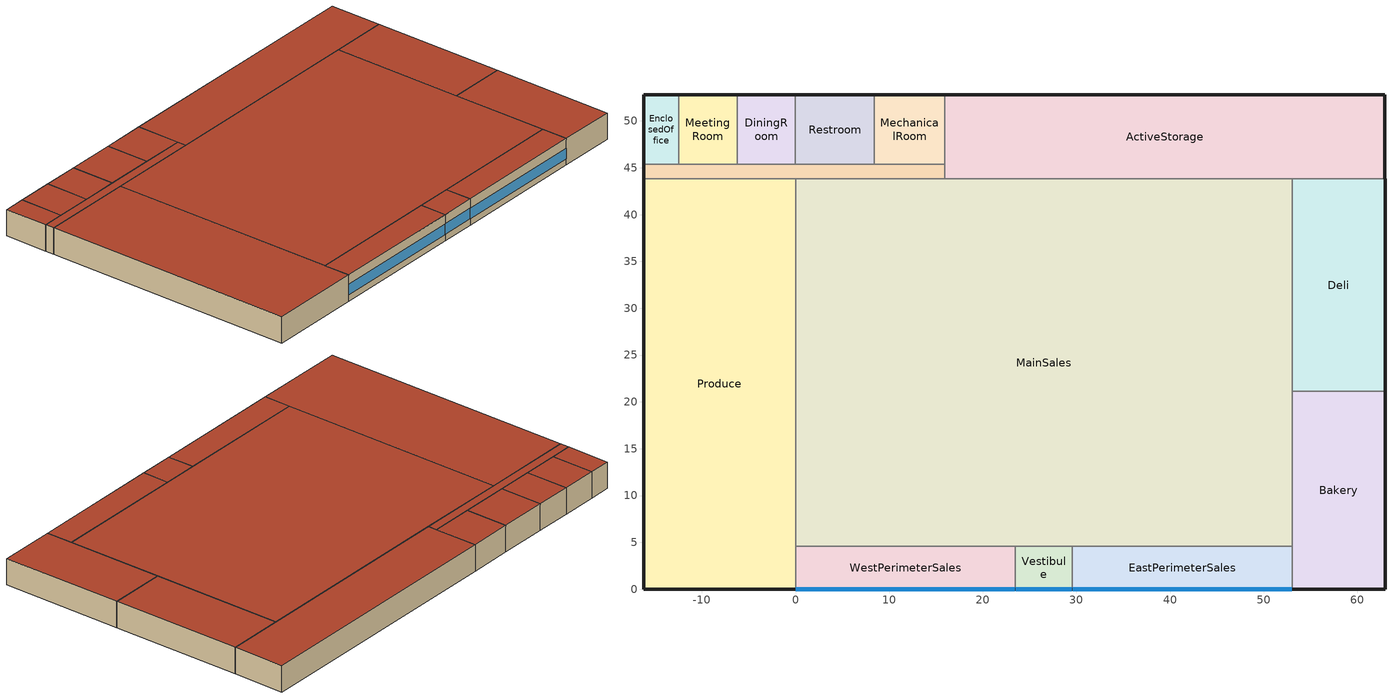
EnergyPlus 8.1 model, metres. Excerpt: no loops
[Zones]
WestPerimeterSales
 floor ground (WestPerimeterSales Slab Construction): 23.48,0 0,0 0,4.57 23.48,4.57 z0
 wall outside (Mass Ext Wall): 0,0 23.48,0 z0:4.57
 wall to MainSales (Air Wall): 23.48,4.57 0,4.57 z0:4.57
 wall to Vestibule (Air Wall): 23.48,0 23.48,4.57 z0:4.57
 wall to Produce (Air Wall): 0,4.57 0,0 z0:4.57
 window (Window Construction): 0.05,0 23.43,0 z1.1:2.94
 roof outside (IEAD Roof): 0,0 23.48,0 23.48,4.57 0,4.57 z4.57
Bakery
 floor ground (Bakery Slab Construction): 62.96,21.12 62.96,0 53.06,0 53.06,21.12 z0
 wall outside (Mass Ext Wall): 53.06,0 62.96,0 62.96,21.12 z0:4.57
 wall to Deli (Int Wall): 62.96,21.12 53.06,21.12 z0:4.57
 wall to MainSales (Air Wall): 53.06,21.12 53.06,4.57 z0:4.57
 wall to EastPerimeterSales (Air Wall): 53.06,4.57 53.06,0 z0:4.57
 roof outside (IEAD Roof): 62.96,0 62.96,21.12 53.06,21.12 53.06,0 z4.57
Produce
 floor ground (Produce Slab Construction): -16.23,43.82 0,43.82 0,0 -16.23,0 z0
 wall outside (Mass Ext Wall): -16.23,43.82 -16.23,0 0,0 z0:4.57
 wall to Corridor (Int Wall): 0,43.82 -16.23,43.82 z0:4.57
 wall to MainSales (Air Wall): 0,4.57 0,43.82 z0:4.57
 roof outside (IEAD Roof): 0,43.82 -16.23,43.82 -16.23,0 0,0 z4.57
Deli
 floor ground (Deli Slab Construction): 53.06,43.82 62.96,43.82 62.96,21.12 53.06,21.12 z0
 wall outside (Mass Ext Wall): 62.96,21.12 62.96,43.82 z0:4.57
 wall to ActiveStorage (Int Wall): 62.96,43.82 53.06,43.82 z0:4.57
 wall to MainSales (Air Wall): 53.06,43.82 53.06,21.12 z0:4.57
 roof outside (IEAD Roof): 62.96,43.82 53.06,43.82 53.06,21.12 62.96,21.12 z4.57
MainSales
 floor ground (MainSales Slab Construction): 0,4.57 0,43.82 53.06,43.82 53.06,4.57 z0
 wall to ActiveStorage (Int Wall): 53.06,43.82 15.92,43.82 z0:4.57
 wall to EastPerimeterSales (Air Wall): 29.58,4.57 53.06,4.57 z0:4.57
 wall to Vestibule (Air Wall): 23.48,4.57 29.58,4.57 z0:4.57
 wall to Corridor (Int Wall): 15.92,43.82 0,43.82 z0:4.57
 roof outside (IEAD Roof): 0,43.82 0,4.57 53.06,4.57 53.06,43.82 z4.57
Corridor
 floor ground (Corridor Slab Construction): -16.23,43.82 -16.23,45.36 15.92,45.36 15.92,43.82 z0
 wall outside (Mass Ext Wall): -16.23,45.36 -16.23,43.82 z0:4.57
 wall to EnclosedOffice (Int Wall): -12.49,45.36 -16.23,45.36 z0:4.57
 wall to ActiveStorage (Int Wall): 15.92,43.82 15.92,45.36 z0:4.57
 wall to MechanicalRoom (Int Wall): 15.92,45.36 8.43,45.36 z0:4.57
 wall to MeetingRoom (Int Wall): -6.25,45.36 -12.49,45.36 z0:4.57
 wall to DiningRoom (Int Wall): 0,45.36 -6.25,45.36 z0:4.57
 wall to Restroom (Int Wall): 8.43,45.36 0,45.36 z0:4.57
 roof outside (IEAD Roof): -16.23,45.36 -16.23,43.82 15.92,43.82 15.92,45.36 z4.57
Restroom
 floor ground (Restroom Slab Construction): 8.43,52.8 8.43,45.36 0,45.36 0,52.8 z0
 wall outside (Mass Ext Wall): 8.43,52.8 0,52.8 z0:4.57
 wall to MechanicalRoom (Int Wall): 8.43,45.36 8.43,52.8 z0:4.57
 wall to DiningRoom (Int Wall): 0,52.8 0,45.36 z0:4.57
 roof outside (IEAD Roof): 8.43,45.36 8.43,52.8 0,52.8 0,45.36 z4.57
MechanicalRoom
 floor ground (MechanicalRoom Slab Construction): 15.92,45.36 8.43,45.36 8.43,52.8 15.92,52.8 z0
 wall outside (Mass Ext Wall): 15.92,52.8 8.43,52.8 z0:4.57
 wall to ActiveStorage (Int Wall): 15.92,45.36 15.92,52.8 z0:4.57
 roof outside (IEAD Roof): 15.92,45.36 15.92,52.8 8.43,52.8 8.43,45.36 z4.57
Vestibule
 floor ground (Vestibule Slab Construction): 29.58,4.57 29.58,0 23.48,0 23.48,4.57 z0
 wall outside (Mass Ext Wall): 23.48,0 29.58,0 z0:4.57
 wall to EastPerimeterSales (Air Wall): 29.58,0 29.58,4.57 z0:4.57
 window (Window Construction): 23.53,0 29.53,0 z1.1:2.94
 roof outside (IEAD Roof): 29.58,0 29.58,4.57 23.48,4.57 23.48,0 z4.57
EastPerimeterSales
 floor ground (EastPerimeterSales Slab Construction): 53.06,4.57 53.06,0 29.58,0 29.58,4.57 z0
 wall outside (Mass Ext Wall): 29.58,0 53.06,0 z0:4.57
 window (Window Construction): 29.63,0 53.01,0 z1.1:2.94
 roof outside (IEAD Roof): 53.06,0 53.06,4.57 29.58,4.57 29.58,0 z4.57
ActiveStorage
 floor ground (ActiveStorage Slab Construction): 15.92,43.82 15.92,52.8 62.96,52.8 62.96,43.82 z0
 wall outside (Mass Ext Wall): 62.96,43.82 62.96,52.8 15.92,52.8 z0:4.57
 roof outside (IEAD Roof): 15.92,43.82 62.96,43.82 62.96,52.8 15.92,52.8 z4.57
DiningRoom
 floor ground (DiningRoom Slab Construction): 0,52.8 0,45.36 -6.25,45.36 -6.25,52.8 z0
 wall outside (Mass Ext Wall): 0,52.8 -6.25,52.8 z0:4.57
 wall to MeetingRoom (Int Wall): -6.25,52.8 -6.25,45.36 z0:4.57
 roof outside (IEAD Roof): 0,45.36 0,52.8 -6.25,52.8 -6.25,45.36 z4.57
MeetingRoom
 floor ground (MeetingRoom Slab Construction): -12.49,52.8 -6.25,52.8 -6.25,45.36 -12.49,45.36 z0
 wall outside (Mass Ext Wall): -6.25,52.8 -12.49,52.8 z0:4.57
 wall to EnclosedOffice (Int Wall): -12.49,52.8 -12.49,45.36 z0:4.57
 roof outside (IEAD Roof): -6.25,52.8 -12.49,52.8 -12.49,45.36 -6.25,45.36 z4.57
EnclosedOffice
 floor ground (EnclosedOffice Slab Construction): -16.23,45.36 -16.23,52.8 -12.49,52.8 -12.49,45.36 z0
 wall outside (Mass Ext Wall): -12.49,52.8 -16.23,52.8 -16.23,45.36 z0:4.57
 roof outside (IEAD Roof): -16.23,52.8 -16.23,45.36 -12.49,45.36 -12.49,52.8 z4.57
[Building]
Grocery AEDG Model: North Axis {deg}=0; Terrain=City; Loads Convergence Tolerance Value=0.04; Temperature Convergence Tolerance Value {deltaC}=0.2; Solar Distribution=FullInteriorAndExteriorWithReflections; Maximum Number of Warmup Days=25; Minimum Number of Warmup Days=6
[Site:Location]
USA CA-SAN FRANCISCO: Latitude {deg}=37.62; Longitude {deg}=-122.37; Time Zone {hr}=-8; Elevation {m}=5
[Site:GroundTemperature:BuildingSurface]
19.905, 19.922, 19.91, 19.932, 19.949, 20.038, 20.327, 20.062, 20.443, 20.088, 19.986, 19.948
[Site:WaterMainsTemperature]
Calculation Method=CORRELATION; Annual Average Outdoor Air Temperature {C}=13.08; Maximum Difference In Monthly Average Outdoor Air Temperatures {deltaC}=8
[SizingPeriod:DesignDay] Day of Month=21; Humidity Condition Type=Wetbulb; Barometric Pressure {Pa}=101265; Rain Indicator=No; Snow Indicator=No; Daylight Saving Time Indicator=No; Solar Model Indicator=ASHRAEClearSky
Name | Month | Day Type | Maximum Dry-Bulb Temperature {C} | Daily Dry-Bulb Temperature Range {deltaC} | Wetbulb or DewPoint at Maximum Dry-Bulb {C} | Wind Speed {m/s} | Wind Direction {deg} | Sky Clearness
SAN_FRANCISCO Ann Htg 99.6% Condns DB | 1 | WinterDesignDay | 3.2 | 0 | 3.2 | 2.4 | 140 | 0
SAN_FRANCISCO Ann Clg .4% Condns DB=>MWB | 9 | SummerDesignDay | 28.3 | 9 | 17.2 | 5.8 | 310 | 1
SAN_FRANCISCO Ann Clg .4% Condns WB=>MDB | 9 | SummerDesignDay | 25.7 | 9 | 18.4 | 5.8 | 310 | 1
[Construction]
IEAD Roof: Roof Membrane, Roof Insulation, Roof Decking
Mass Ext Wall: 1in Stucco, 8in HW Concrete, Ext Wall Insulation, 1/2in Gypsum
Int Wall: 1/2in Gypsum, 1/2in Gypsum
Air Wall: Air
Interior Furnishings: 6in Wood
Window Construction: Window Material
[Material] Thermal Absorptance=0.9
Name | Roughness | Thickness {m} | Conductivity {W/m-K} | Density {kg/m3} | Specific Heat {J/kg-K} | Solar Absorptance | Visible Absorptance
Roof Membrane | VeryRough | 0.0095 | 0.16 | 1121.29 | 1460 | 0.7 | 0.7
Roof Insulation | MediumRough | 0.12483 | 0.049 | 265 | 836.8 | 0.7 | 0.7
Roof Decking | MediumSmooth | 0.0015 | 45.006 | 7680 | 418.4 | 0.7 | 0.3
1in Stucco | Smooth | 0.0253 | 0.6918 | 1858 | 837 | 0.92 | 0.92
8in HW Concrete | Rough | 0.2032 | 1.311 | 2240 | 836.8 | 0.7 | 0.7
Ext Wall Insulation | MediumRough | 0.0365372 | 0.049 | 265 | 836.8 | 0.7 | 0.7
1/2in Gypsum | Smooth | 0.0127 | 0.16 | 784.9 | 830 | 0.92 | 0.92
6in Wood | MediumSmooth | 0.15 | 0.12 | 540 | 1210 | 0.7 | 0.7
[Material:NoMass]
Air: Roughness=Rough; Thermal Resistance {m2-K/W}=0.207949; Thermal Absorptance=0.9; Solar Absorptance=0.7
[Construction:FfactorGroundFloor] F-Factor {W/m-K}=0.73
Name | Area {m2} | PerimeterExposed {m}
WestPerimeterSales Slab Construction; EastPerimeterSales Slab Construction | 107.35 | 56.1
Bakery Slab Construction | 209.03 | 62.03
Produce Slab Construction | 711.36 | 120.1
Deli Slab Construction | 224.69 | 65.19
MainSales Slab Construction | 2082.38 | 184.61
Corridor Slab Construction | 49.41 | 67.38
Restroom Slab Construction | 62.7 | 31.73
MechanicalRoom Slab Construction | 55.74 | 29.86
Vestibule Slab Construction | 27.87 | 21.33
ActiveStorage Slab Construction | 422.16 | 112.02
DiningRoom Slab Construction; MeetingRoom Slab Construction | 46.45 | 27.36
EnclosedOffice Slab Construction | 27.83 | 22.36
[WindowMaterial:SimpleGlazingSystem]
Window Material: U-Factor {W/m2-K}=6.92748; Solar Heat Gain Coefficient=0.61
[Zone] Type=1; Multiplier=1; Ceiling Height {m}=-9999; Floor Area {m2}=autocalculate; Part of Total Floor Area=Yes
Name | Volume {m3}
WestPerimeterSales | 490.8224
Bakery | 955.6951
Produce | 3252.35
Deli | 1027.32
MainSales | 9520.67
Corridor | 225.9129
Restroom | 286.7018
MechanicalRoom | 254.8459
Vestibule | 127.4258
EastPerimeterSales | 490.8214
ActiveStorage | 1930.15
DiningRoom; MeetingRoom | 212.4074
EnclosedOffice | 127.2611
[InternalMass] Construction=Interior Furnishings
Name | Zone | Surface Area {m2}
WestPerimeterSales Internal Mass | WestPerimeterSales | 214.708
Bakery Internal Mass | Bakery | 418.0644
Produce Internal Mass | Produce | 1422.72
Deli Internal Mass | Deli | 449.3977
MainSales Internal Mass | MainSales | 4164.77
Corridor Internal Mass | Corridor | 98.8246
Restroom Internal Mass | Restroom | 125.4164
MechanicalRoom Internal Mass | MechanicalRoom | 111.4812
Vestibule Internal Mass | Vestibule | 55.7418
EastPerimeterSales Internal Mass | EastPerimeterSales | 214.7075
ActiveStorage Internal Mass | ActiveStorage | 844.3352
DiningRoom Internal Mass | DiningRoom | 92.9166
MeetingRoom Internal Mass | MeetingRoom | 92.9166
EnclosedOffice Internal Mass | EnclosedOffice | 55.6698
[ZoneInfiltration:DesignFlowRate] Schedule=Day_Night_Infiltration_Schedule; Design Flow Rate Calculation Method=Flow/ExteriorWallArea; Flow per Exterior Surface Area {m3/s-m2}=0.000302; Constant Term Coefficient=1; Temperature Term Coefficient=0; Velocity Term Coefficient=0; Velocity Squared Term Coefficient=0
Name | Zone or ZoneList
WestPerimeterSales_Infiltration | WestPerimeterSales
Bakery_Infiltration | Bakery
Produce_Infiltration | Produce
Deli_Infiltration | Deli
Corridor_Infiltration | Corridor
Restroom_Infiltration | Restroom
MechanicalRoom_Infiltration | MechanicalRoom
Vestibule_Infiltration | Vestibule
EastPerimeterSales_Infiltration | EastPerimeterSales
ActiveStorage_Infiltration | ActiveStorage
DiningRoom_Infiltration | DiningRoom
MeetingRoom_Infiltration | MeetingRoom
EnclosedOffice_Infiltration | EnclosedOffice
[People] Number of People Schedule=BLDG_OCC_SCH; Number of People Calculation Method=People; Fraction Radiant=0.3; Sensible Heat Fraction=AUTOCALCULATE; Activity Level Schedule=ACTIVITY_SCH; Enable ASHRAE 55 Comfort Warnings=No; Mean Radiant Temperature Calculation Type=ZoneAveraged; Work Efficiency Schedule=WORK_EFF_SCH; Clothing Insulation Calculation Method=CLOTHING_SCH; Air Velocity Schedule=AIR_VELO_SCH
Name | Zone or ZoneList | Number of People
WestPerimeterSales People | WestPerimeterSales | 9.2432
Bakery People | Bakery | 17.9977
Produce People | Produce | 61.2483
Deli People | Deli | 19.3466
MainSales People | MainSales | 179.2935
Corridor People | Corridor | 4.2544
Restroom People | Restroom | 5.3992
Vestibule People | Vestibule | 2.3997
EastPerimeterSales People | EastPerimeterSales | 9.2432
ActiveStorage People | ActiveStorage | 15.1558
DiningRoom People | DiningRoom | 35.0063
MeetingRoom People | MeetingRoom | 25.0039
EnclosedOffice People | EnclosedOffice | 1.4975
[Lights] Schedule=BLDG_LIGHT_SCH; Design Level Calculation Method=Watts/Area; Return Air Fraction=0; Fraction Radiant=0.7; Fraction Visible=0.2; Fraction Replaceable=1; Return Air Fraction Calculated from Plenum Temperature=No
Name | Zone or ZoneList | Watts per Zone Floor Area {W/m2}
WestPerimeterSales_Lights | WestPerimeterSales | 35.5209
Bakery_Lights | Bakery | 12.9167
Produce_Lights | Produce | 35.5209
Deli_Lights | Deli | 12.9167
MainSales_Lights | MainSales | 35.5209
Corridor_Lights | Corridor | 5.38196
Restroom_Lights | Restroom | 9.68752
MechanicalRoom_Lights | MechanicalRoom | 16.1459
Vestibule_Lights | Vestibule | 5.38196
EastPerimeterSales_Lights | EastPerimeterSales | 35.5209
ActiveStorage_Lights | ActiveStorage | 8.61113
DiningRoom_Lights | DiningRoom | 9.68752
MeetingRoom_Lights | MeetingRoom | 13.9931
EnclosedOffice_Lights | EnclosedOffice | 11.8403
[ElectricEquipment] Design Level Calculation Method=EquipmentLevel
Name | Zone or ZoneList | Schedule | Design Level {W} | Fraction Latent | Fraction Radiant | Fraction Lost
Bakery_PlugMisc_Equip | Bakery | BLDG_EQUIP_SCH | 31.1603 | 0 | 0.5 | 0
Produce_PlugMisc_Equip | Produce | BLDG_EQUIP_SCH | 401.759 | 0 | 0.5 | 0
Deli_PlugMisc_Equip | Deli | BLDG_EQUIP_SCH | 1997.91 | 0 | 0.5 | 0
MainSales_PlugMisc_Equip | MainSales | BLDG_EQUIP_SCH | 25141 | 0 | 0.5 | 0
ActiveStorage_PlugMisc_Equip | ActiveStorage | BLDG_EQUIP_SCH | 1413.14 | 0 | 0.5 | 0
DiningRoom_PlugMisc_Equip | DiningRoom | BLDG_EQUIP_SCH | 1915.42 | 0 | 0.5 | 0
Bakery_Kitchen_Equip | Bakery | Ele Kit Equip Sch | 24714.25 | 0.25 | 0.3 | 0.2
Deli_Kitchen_Equip | Deli | Ele Kit Equip Sch | 24714.25 | 0.25 | 0.3 | 0.2
[GasEquipment] Schedule=Gas Kit Equip Sch; Design Level Calculation Method=EquipmentLevel; Design Level {W}=126182; Fraction Latent=0.1; Fraction Radiant=0.2; Fraction Lost=0.7
Name | Zone or ZoneList
Bakery_Process_Equip | Bakery
Deli_Process_Equip | Deli
[AvailabilityManager:NightCycle] Applicability Schedule=Always_On; Fan Schedule=HVACOperationSchd; Control Type=CycleOnAny; Thermostat Tolerance {deltaC}=1; Cycling Run Time {s}=1800
AirSys01 Availability Manager; AirSys02 Availability Manager; AirSys03 Availability Manager; AirSys04 Availability Manager; AirSys05 Availability Manager; AirSys06 Availability Manager; AirSys07 Availability Manager; AirSys08 Availability Manager; AirSys09 Availability Manager; AirSys10 Availability Manager; AirSys11 Availability Manager; AirSys12 Availability Manager; AirSys13 Availability Manager; AirSys14 Availability Manager
[Exterior:Lights]
Exterior Facade Lighting: Schedule=ALWAYS_ON; Design Level {W}=15187.5; Control Option=AstronomicalClock
[Refrigeration:Compressor] Rated Subcooling {deltaC}=0
Name | Refrigeration Compressor Power Curve | Refrigeration Compressor Capacity Curve | Rated Return Gas Temperature {C}
Rack A Compressor 1; Rack A Compressor 2; Rack A Compressor 3; Rack A Compressor 4; Rack A Compressor 5; Rack A Compressor 6; Rack A Compressor 7; Rack A Compressor 8; Rack A Compressor 9; Rack A Compressor 10; Rack A Compressor 11; Rack A Compressor 12; Rack A Compressor 13; Rack A Compressor 14; Rack A Compressor 15; Rack A Compressor 16; Rack A Compressor 17; Rack A Compressor 18; Rack A Compressor 19; Rack A Compressor 20; Rack B Compressor 1; Rack B Compressor 2; Rack B Compressor 3; Rack B Compressor 4; Rack B Compressor 5; Rack B Compressor 6; Rack B Compressor 7; Rack B Compressor 8; Rack B Compressor 9; Rack B Compressor 10; Rack B Compressor 11; Rack B Compressor 12; Rack B Compressor 13; Rack B Compressor 14; Rack B Compressor 15; Rack B Compressor 16; Rack B Compressor 17; Rack B Compressor 18; Rack B Compressor 19; Rack B Compressor 20 | Low Temp Comp Pwr Curve | Low Temp Comp Cap Curve | 22.2
Rack C Compressor 1; Rack C Compressor 2; Rack C Compressor 3; Rack C Compressor 4; Rack C Compressor 5; Rack C Compressor 6; Rack C Compressor 7; Rack C Compressor 8; Rack C Compressor 9; Rack C Compressor 10; Rack C Compressor 11; Rack C Compressor 12; Rack C Compressor 13; Rack C Compressor 14; Rack C Compressor 15; Rack C Compressor 16; Rack C Compressor 17; Rack C Compressor 18; Rack C Compressor 19; Rack C Compressor 20; Rack D Compressor 1; Rack D Compressor 2; Rack D Compressor 3; Rack D Compressor 4; Rack D Compressor 5; Rack D Compressor 6; Rack D Compressor 7; Rack D Compressor 8; Rack D Compressor 9; Rack D Compressor 10; Rack D Compressor 11; Rack D Compressor 12; Rack D Compressor 13; Rack D Compressor 14; Rack D Compressor 15; Rack D Compressor 16; Rack D Compressor 17; Rack D Compressor 18; Rack D Compressor 19; Rack D Compressor 20 | Med Temp Comp Pwr Curve | Med Temp Comp Cap Curve | 10
[Schedule:Compact]
ALWAYS_ON: Through: 12/31, For: AllDays, Until: 24:00, 1
HVACOperationSchd: Through: 12/31, For: Weekdays SummerDesignDay, Until: 06:00, 0, Until: 22:00, 1, Until: 24:00, 0, For: Saturday WinterDesignDay, Until: 06:00, 0, Until: 22:00, 1, Until: 24:00, 0, For: Sunday Holidays AllOtherDays, Until: 06:00, 0, Until: 22:00, 1, Until: 24:00, 0
BLDG_LIGHT_SCH: Through: 12/31, For: Weekdays, Until: 06:00, 0.05, Until: 08:00, 0.2, Until: 09:00, 0.5, Until: 18:00, 0.9, Until: 20:00, 0.6, Until: 21:00, 0.5, Until: 22:00, 0.2, Until: 24:00, 0.05, For: Saturday, Until: 06:00, 0.05, Until: 08:00, 0.1, Until: 09:00, 0.3, Until: 10:00, 0.6, Until: 18:00, 0.9, Until: 19:00, 0.5, Until: 21:00, 0.3, Until: 22:00, 0.1, Until: 24:00, 0.05, For: SummerDesignDay, Until: 24:00, 1, For: WinterDesignDay, Until: 24:00, 0, For: Sunday Holidays AllOtherDays, Until: 06:00, 0.05, Until: 10:00, 0.1, Until: 12:00, 0.4, Until: 17:00, 0.6, Until: 18:00, 0.4, Until: 22:00, 0.2, Until: 24:00, 0.05
BLDG_OCC_SCH: Through: 12/31, For: Weekdays, Until: 06:00, 0, Until: 08:00, 0.1, Until: 09:00, 0.2, Until: 11:00, 0.5, Until: 15:00, 0.7, Until: 16:00, 0.8, Until: 17:00, 0.7, Until: 19:00, 0.5, Until: 22:00, 0.3, Until: 24:00, 0, For: SummerDesignDay, Until: 24:00, 1, For: Saturday, Until: 06:00, 0, Until: 08:00, 0.1, Until: 09:00, 0.2, Until: 10:00, 0.5, Until: 11:00, 0.6, Until: 17:00, 0.8, Until: 18:00, 0.6, Until: 21:00, 0.2, Until: 22:00, 0.1, Until: 24:00, 0, For: WinterDesignDay, Until: 24:00, 0, For: Sunday Holidays AllOtherDays, Until: 06:00, 0, Until: 10:00, 0.1, Until: 12:00, 0.2, Until: 17:00, 0.4, Until: 18:00, 0.2, Until: 22:00, 0.1, Until: 24:00, 0
BLDG_EQUIP_SCH: Through: 12/31, For: Weekdays, Until: 06:00, 0.4, Until: 08:00, 0.4, Until: 09:00, 0.7, Until: 18:00, 0.9, Until: 20:00, 0.8, Until: 21:00, 0.7, Until: 22:00, 0.4, Until: 24:00, 0.4, For: Saturday, Until: 06:00, 0.3, Until: 08:00, 0.3, Until: 09:00, 0.5, Until: 10:00, 0.8, Until: 18:00, 0.9, Until: 19:00, 0.7, Until: 21:00, 0.5, Until: 22:00, 0.3, Until: 24:00, 0.3, For: SummerDesignDay, Until: 24:00, 1, For: WinterDesignDay, Until: 24:00, 0, For: Sunday Holidays AllOtherDays, Until: 06:00, 0.3, Until: 10:00, 0.3, Until: 12:00, 0.6, Until: 17:00, 0.8, Until: 18:00, 0.6, Until: 22:00, 0.4, Until: 24:00, 0.3
ACTIVITY_SCH: Through: 12/31, For: AllDays, Until: 24:00, 120
WORK_EFF_SCH: Through: 12/31, For: AllDays, Until: 24:00, 0
AIR_VELO_SCH: Through: 12/31, For: AllDays, Until: 24:00, 0.2
CLOTHING_SCH: Through: 04/30, For: AllDays, Until: 24:00, 1, Through: 09/30, For: AllDays, Until: 24:00, 0.5, Through: 12/31, For: AllDays, Until: 24:00, 1
Day_Night_Infiltration_Schedule: Through: 12/31, For: Weekdays SummerDesignDay, Until: 06:00, 1, Until: 22:00, 0.32, Until: 24:00, 1, For: Saturday, Until: 06:00, 1, Until: 22:00, 0.32, Until: 24:00, 1, For: WinterDesignDay, Until: 24:00, 0.32, For: Sunday Holidays AllOtherDays, Until: 06:00, 1, Until: 22:00, 0.32, Until: 24:00, 1
Ele Kit Equip Sch: Through: 12/31, For: WinterDesignDay, Until: 24:00, 0, For: AllOtherDays, Until: 06:00, 0.23, Until: 08:00, 0.93, Until: 10:00, 0.63, Until: 11:00, 0.77, Until: 12:00, 1, Until: 13:00, 0.86, Until: 14:00, 0.36, Until: 15:00, 0.28, Until: 24:00, 0.23
Gas Kit Equip Sch: Through: 12/31, For: WinterDesignDay, Until: 24:00, 0, For: AllOtherDays, Until: 03:00, 0.01, Until: 06:00, 0.11, Until: 07:00, 0.89, Until: 08:00, 0.79, Until: 10:00, 0.39, Until: 11:00, 0.91, Until: 13:00, 1, Until: 24:00, 0.01
[Curve:Bicubic]
Name | Coefficient1 Constant | Coefficient2 x | Coefficient3 x**2 | Coefficient4 y | Coefficient5 y**2 | Coefficient6 x*y | Coefficient7 x**3 | Coefficient8 y**3 | Coefficient9 x**2*y | Coefficient10 x*y**2 | Minimum Value of x {BasedOnField A2} | Maximum Value of x {BasedOnField A2} | Minimum Value of y {BasedOnField A3} | Maximum Value of y {BasedOnField A3}
Low Temp Comp Pwr Curve | 29669.3 | 1027.63 | 18.1066 | -442.2 | 11.1335 | -20.3805 | 0.139981 | -0.0588669 | -0.218452 | 0.203858 | -40 | -17.8 | 4.4 | 54.4
Low Temp Comp Cap Curve | 170752 | 6102.9 | 78.262 | -2959.43 | 19.7877 | -90.9581 | 0.435965 | -0.0411577 | -0.608846 | 0.459133 | -40 | 17.8 | 4.4 | 54.4
Med Temp Comp Pwr Curve | 7438.92 | -269.598 | -9.8561 | 553.573 | -3.38589 | 14.8658 | -0.100796 | 0.00982279 | 0.0973624 | -0.0396752 | -23.3 | 7.2 | 10 | 60
Med Temp Comp Cap Curve | 151166 | 5266.35 | 60.6727 | -1851.56 | 5.73133 | -46.9277 | 0.136401 | -0.0356979 | -0.403054 | -0.0392905 | -23.3 | -7.2 | 10 | 60
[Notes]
Start SimMetaData
WeatherFileName=USA_CA_San.Francisco_TMY2.epw
RoofConstruction=Insulation Entirely Above Deck
ExtWallConstruction=Mass
End SimMetaData
US National Holidays
